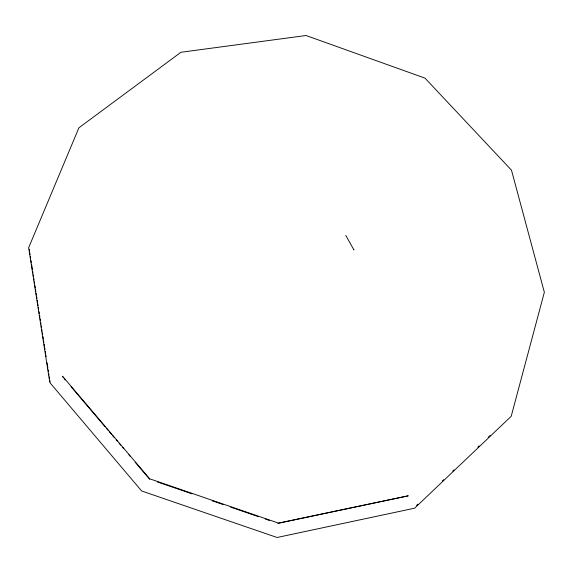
<?xml version="1.0" encoding="UTF-8"?>
<svg xmlns="http://www.w3.org/2000/svg" width="573" height="573" viewBox="0 0 573 573"><rect width="100%" height="100%" fill="white"/><g stroke="black" fill="none" stroke-linecap="round" stroke-linejoin="round"><path stroke-width="0.86" d="M416.55 505.465L417.839 504.233M442.363 480.905L443.66 479.673M452.691 471.078L453.988 469.853M477.868 447.133L479.157 445.909M488.196 437.314L490.13 435.473M277.891 523.371L408.263 495.817L278.535 523.106L149.675 478.799L62.536 376.203L62.958 377.177M157.26 481.893L191.848 493.783M212.096 500.745L223.062 504.519M230.654 507.126L258.487 516.696M265.242 519.016L269.453 520.47M64.119 378.545L65.272 379.906M71.052 386.711L105.16 426.871M106.313 428.232L108.046 430.273M109.207 431.634L111.52 434.355M112.673 435.716L114.407 437.758M116.14 439.799L117.3 441.16M119.034 443.208L120.767 445.25M122.5 447.291L123.653 448.652M128.861 454.776L130.014 456.137M135.221 462.261L149.668 479.279M353.727 249.606L353.921 249.928L345.791 235.424M29.223 249.269L29.502 251.024M29.775 252.786L30.054 254.548M30.333 256.303L30.605 258.065M31.021 260.708L31.3 262.47M31.572 264.225L32.403 269.503M32.682 271.265L32.955 273.027M33.234 274.789L33.506 276.544M33.786 278.306L34.065 280.068M34.337 281.823L34.616 283.585M34.889 285.347L35.304 287.99M35.583 289.745L35.855 291.507M36.135 293.269L36.414 295.023M36.686 296.785L36.966 298.547M37.238 300.309L37.517 302.064M37.789 303.826L38.069 305.588M38.348 307.343L38.62 309.105M39.036 311.748L39.315 313.503M39.587 315.265L39.866 317.027M40.146 318.789L40.418 320.543M40.697 322.305L40.97 324.067M41.249 325.829L41.521 327.584M41.8 329.346L42.08 331.108M42.352 332.863L42.631 334.625M42.903 336.387L43.319 339.023M43.598 340.785L43.87 342.547M44.15 344.309L44.429 346.063M44.701 347.825L44.98 349.587M45.253 351.349L45.532 353.104M45.811 354.866L46.084 356.628M47.05 362.788L47.881 368.067M48.161 369.829L48.433 371.583M48.712 373.345L48.984 375.107M49.264 376.869L49.543 378.624M49.815 380.386L50.231 383.029L141.638 490.975L277.096 537.488L414.608 508.201L511.202 416.299L544.35 292.28L511.481 170.174L425.001 78.143L306.061 35.512L180.925 52.272L78.924 127.793L28.65 247.701L49.744 382.069"/></g></svg>
